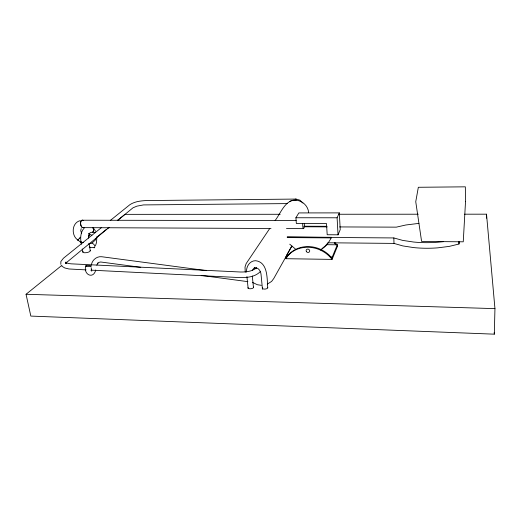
<?xml version="1.0" encoding="UTF-8"?>
<svg xmlns="http://www.w3.org/2000/svg" width="521" height="521" viewBox="0 0 521 521"><rect width="100%" height="100%" fill="white"/><g stroke="black" fill="none" stroke-linecap="round" stroke-linejoin="round"><path stroke-width="0.78" d="M246.583 272.086C245.984 266.7 249.813 260.611 255.629 260.702C268.035 262.239 267.006 278.527 267.709 287.468M459.008 244.017L459.021 241.627L459.008 244.017L449.219 246.394L437.783 247.846A47.919 16.568 -0.6 0 1 413.635 247.586L402.837 245.919L393.987 243.405L328.217 242.779M486.445 218.175L486.523 214.183L464.589 214.196M302.734 223.704L302.708 224.753A4.018 0.827 -89.8 0 0 303.658 228.589A4.018 0.827 -89.8 0 0 304.336 223.47M61.979 265.261L26.05 294.28L30.824 316.084L494.318 334.169L494.95 308.634L486.523 214.183M90.048 250.334A3.803 1.25 -10.1 0 1 87.469 252.444A3.803 1.25 -10.1 0 1 82.832 252.086L82.852 251.747A3.803 1.25 -10.1 0 1 83.126 251.389M85.776 265.899C82.995 274.254 93.324 279.888 95.76 269.963M88.309 238.13L88.902 234.619M91.351 265.098C91.943 260.174 96.782 256.045 101.79 256.742L206.596 270.653M89.514 234.554L88.687 236.221M96.795 265.15L97.961 263.007L97.701 263.294L99.068 262.337L100.677 261.991L140.774 267.312M95.473 245.71L96.515 242.525L96.873 236.899M326.27 244.694L337.308 244.805L332.274 257.003L332.372 258.69L329.311 255.251A28.095 25.093 25.2 0 0 288.614 254.691L285.729 258.696L332.079 259.399L337.667 245.782A26.962 24.311 24.8 0 0 334.736 242.473M338.038 234.808L340.226 229.65L339.321 212.887L298.826 212.926L295.908 217.752L296.345 223.476L326.511 223.561L327.188 234.737L338.038 234.808L337.1 217.785L339.321 212.887M320.356 249.982C325.391 247.215 329.018 242.408 331.48 237.309L287.26 236.977M81.204 228.641L80.729 230.64L81.569 233.304M252.314 270.366L253.747 268.348L254.769 267.807L254.287 267.918C257.921 266.954 260.8 270.764 261.008 274.059L262.467 289.272M96.444 237.915L95.245 240.09L92.386 242.688M286.374 255.635L291.513 246.466M291.949 246.049L273.772 278.501L271.623 281.412L267.286 284.134M77.896 240.025L81.484 242.884M269.676 228.589L246.153 263.6L245.013 267.045L245.241 272.229M275.108 220.513C281.053 213.017 285.769 197.42 298.364 200.598C303.782 202.011 308.158 206.791 308.634 212.438M256.026 268.055L255.505 268.732L256.391 267.898C252.047 271.591 245.892 272.066 240.415 272.008L71.364 263.847L68.518 263.528L65.503 262.46L66.551 263.072L65.62 262.128L66.174 263.261L66.05 262.193L65.887 263.431L66.577 262.239L65.802 263.125L109.156 227.351M78.196 239.653L77.772 240.233L78.495 239.816M328.412 242.324L325.677 245.586L321.998 248.628M78.183 239.66L80.605 237.224M84.415 227.82C80.227 232.086 80.143 238.768 81.38 244.271M79.225 238.559L79.895 237.895M260.148 271.754C255.023 276.996 247.032 277.693 240.083 277.608L90.967 270.139M83.497 227.469A3.725 1.954 83 0 1 80.644 224.037L80.605 223.073A3.712 1.941 83.6 0 1 81.289 220.761L81.725 220.37A3.725 1.954 83 0 1 83.243 220.67M117.316 220.644L133.011 207.794L136.886 206.16L143.477 204.916L287.625 203.594M101.439 227.605L63.432 258.234L60.853 261.522L60.84 264.342M110.309 220.461L129.95 204.636C134.744 201.516 140.703 200.819 146.303 200.559L295.876 199.074M96.652 237.263L106.108 229.624M107.372 228.608L108.629 227.592M117.459 220.461L125.02 214.352L280.181 214.281M78.085 240.122C71.169 236.098 71.384 222.767 80.241 220.63M289.767 201.549C291.558 200.201 293.896 199.797 296.039 200.468M90.289 247.13L89.723 247.429L94.535 247.488M91.911 242.988L88.778 243.991M443.645 241.64L437.757 242.239A48.049 16.307 -0.7 0 1 413.544 242.024L402.707 240.402L393.837 237.941L287.169 237.133M338.67 214.255L418.285 214.216M295.908 217.752L337.1 217.785M82.214 220.22L296.208 220.591M304.192 226.225L326.693 226.309M303.886 226.772L327.234 226.863M339.614 226.928L396.331 227.149L405.781 225L416.52 223.672A50.544 18.066 -0.5 0 1 418.93 223.502M83.002 227.631L270.998 228.491M286.465 228.563L303.554 228.641M287.716 237.576L331.213 237.908M287.358 256.358L285.977 256.339L286.114 257.999M330.855 256.983L332.274 257.003M26.05 294.28L494.95 308.634M86.108 269.891L68.967 268.979L64.708 267.944L61.895 266.179M201.165 275.401L247.872 281.653M261.321 285.319L257.387 284.74L252.301 282.31M295.335 248.934L289.735 244.193M91.533 270.562L91.142 270.125L91.781 271.128L91.162 267.722M334.456 243.118L335.941 244.792M302.883 203.021L299.914 200.181L296.208 199.113A2.253 0.352 -81.3 0 0 295.772 199.823M93.975 228.758L95.532 231.259M89.006 234.978L89.273 236.143M82.253 248.96L82.832 252.086M89.019 243.613L90.289 250.614M246.915 276.579L248.133 288.393M252.301 275.98L253.434 287.253M494.182 332.554L494.318 334.169M337.308 244.805L337.4 246.433M80.651 224.037L80.618 223.073A3.712 1.941 83.1 0 1 81.289 220.767M393.837 237.941L393.987 243.405M253.414 287.064A2.768 1.14 -6 0 1 250.783 288.745A2.768 1.14 -6 0 1 248.1 287.533M267.696 287.377A2.781 1.153 -5.4 0 1 265.117 289.07A2.781 1.153 -5.4 0 1 262.356 287.853M285.729 258.696A28.154 25.132 25.2 0 1 332.079 259.399M295.44 199.862A2.253 0.469 89.6 0 1 296.104 199.563M92.745 232.314A3.699 3.185 -54.7 0 0 92.471 227.397A3.686 3.172 -54.7 0 1 92.738 232.281M88.713 233.701A3.699 3.185 -54.7 0 0 89.54 233.877A3.686 3.172 -54.7 0 1 88.72 233.662M91.852 243.105A3.719 2.455 27.6 0 1 94.601 245.45A3.719 2.455 27.6 0 1 94.106 247.911M90.003 247.625A3.719 2.455 27.6 0 1 89.221 247.078M83.438 227.469A3.719 1.947 83.6 0 1 80.625 224.037M81.725 220.383A3.719 1.947 83.6 0 1 83.23 220.67M91.885 235.179A3.803 1.57 3.8 0 1 90.074 232.835A3.803 1.57 3.8 0 1 95.669 232.685M465.533 201.477L463.247 241.809L421.6 241.451L415.751 201.712L418.337 187.28L465.344 186.831L465.533 201.477M80.976 241.607L80.95 241.933A3.823 1.146 -9.3 0 0 83.184 242.565A3.829 1.198 -9.7 0 1 80.95 241.933L80.983 241.646M86.323 266.192A2.774 0.541 3.1 0 0 91.084 266.322A2.774 0.541 3.1 0 0 88.173 265.423A2.774 0.541 3.1 0 0 86.323 266.192M306.42 251.604A1.83 1.654 26.5 0 0 309.52 251.643A1.83 1.654 26.5 0 0 307.794 249.09A1.83 1.654 26.5 0 0 306.42 251.604"/></g></svg>
